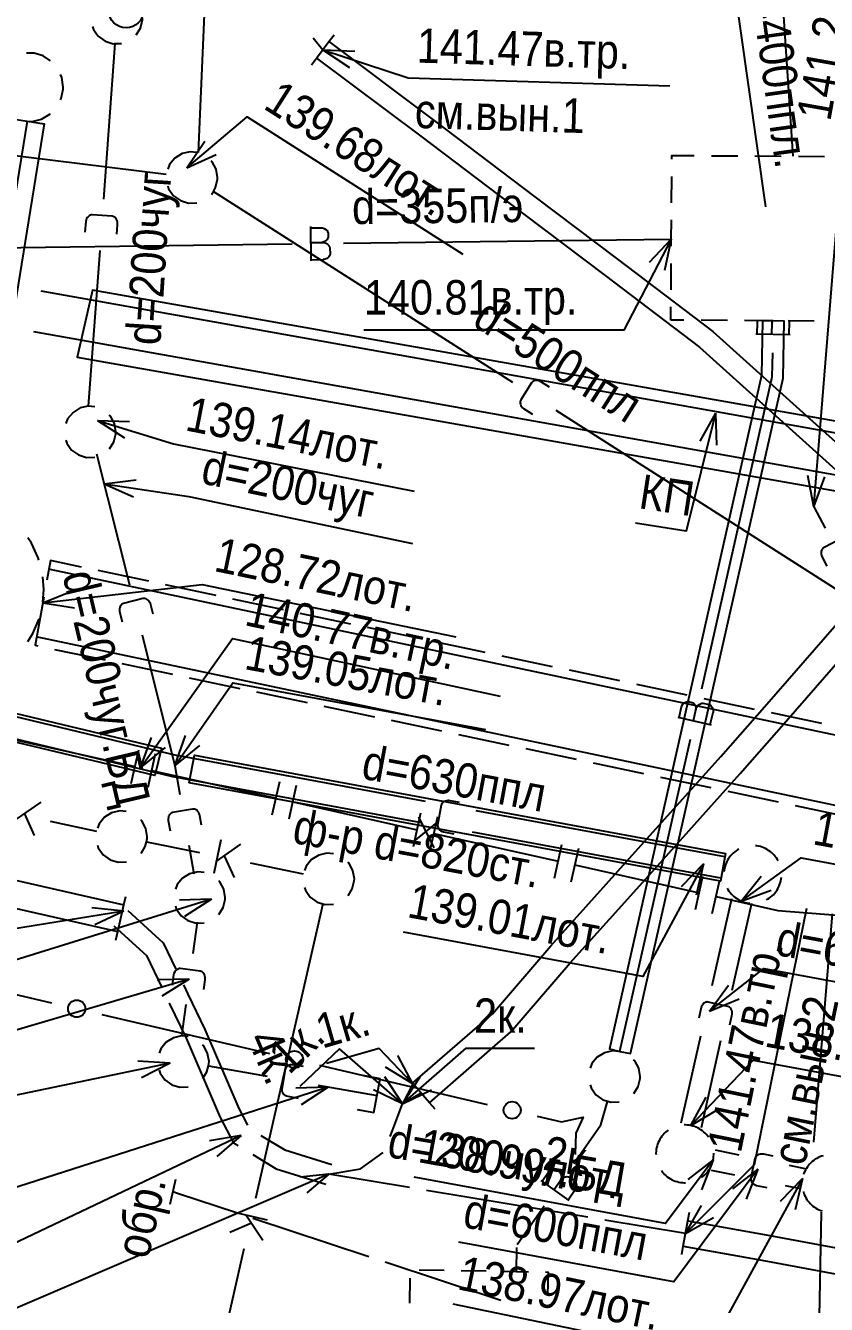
# Model space of a CAD drawing. Header units: metres. Extents: x -3947 to -3704, y 4976 to 6609.
# Drawn here: x -3836.15 to -3812.87, y 5298.26 to 5335.42 of the extents above; entities that cross this region are included whole.
import ezdxf
from ezdxf.enums import TextEntityAlignment as Align

# ---------------------------------------------------------------- set-up
doc = ezdxf.new("R2010")
doc.units = ezdxf.units.M
doc.header["$MEASUREMENT"] = 0
for name, color, linetype, lineweight in [('Водопровод', 7, 'Continuous', 25), ('Водосток', 7, 'Continuous', 25), ('Газопровод', 7, 'Continuous', 25), ('Кабели', 7, 'Continuous', 25), ('Кабель электрический', 7, 'Continuous', 25), ('Канализация самотёчная', 7, 'Continuous', 25), ('Промводопровод', 7, 'Continuous', 25)]:
    doc.layers.add(name, color=color, linetype=linetype, lineweight=lineweight)
doc.styles.add('Style-RUSSIAN_1251', font='RUSSIAN_1251.shx')
doc.styles.add('Style-RUSSIAN_1251 I 0.00000', font='RUSSIAN_1251.shx')

msp = doc.modelspace()

# ---------------------------------------------------------------- linework, layer by layer
at = {"layer": 'Водопровод', "linetype": 'Continuous'}
for p, q in [((-3816.29, 5367.553), (-3813.839, 5331.62)), ((-3816.206, 5331.633), (-3815.443, 5331.629)), ((-3814.943, 5331.626), (-3814.18, 5331.622)), ((-3813.68, 5331.619), (-3812.917, 5331.615)), ((-3817.369, 5330.268), (-3817.364, 5331.031)), ((-3827.867, 5329.575), (-3827.855, 5328.577)), ((-3837.93, 5328.95), (-3828.403, 5329.071)), ((-3827.861, 5329.111), (-3827.54, 5329.115)), ((-3826.903, 5329.09), (-3817.375, 5329.21)), ((-3817.375, 5329.21), (-3818.015, 5328.529)), ((-3817.375, 5329.21), (-3817.572, 5328.297)), ((-3827.855, 5328.61), (-3827.493, 5328.614)), ((-3817.384, 5327.742), (-3817.38, 5328.505)), ((-3817.39, 5326.86), (-3817.388, 5327.242)), ((-3817.008, 5326.857), (-3817.39, 5326.86)), ((-3815.745, 5326.848), (-3816.508, 5326.853)), ((-3814.482, 5326.838), (-3815.245, 5326.844)), ((-3813.219, 5326.829), (-3813.982, 5326.834)), ((-3813.944, 5326.826), (-3813.943, 5326.805)), ((-3814.915, 5326.461), (-3813.917, 5326.442)), ((-3814.45, 5326.452), (-3814.445, 5326.773)), ((-3813.95, 5326.443), (-3813.943, 5326.805)), ((-3814.44, 5325.21), (-3814.427, 5325.91)), ((-3816.488, 5316.144), (-3814.44, 5325.21)), ((-3816.088, 5324.156), (-3816.548, 5323.343)), ((-3816.088, 5324.156), (-3816.062, 5323.222)), ((-3817.185, 5315.319), (-3816.212, 5315.099)), ((-3816.732, 5315.216), (-3816.661, 5315.53)), ((-3816.243, 5315.106), (-3816.163, 5315.459)), ((-3818.867, 5305.614), (-3816.819, 5314.681)), ((-3819.42, 5303.48), (-3819.228, 5304.153)), ((-3820.209, 5302.354), (-3819.42, 5303.48)), ((-3821.167, 5301.855), (-3820.35, 5301.282)), ((-3820.787, 5301.589), (-3820.602, 5301.852)), ((-3820.377, 5301.301), (-3820.169, 5301.598)), ((-3821.86, 5300), (-3821.071, 5301.126)), ((-3821.88, 5299.216), (-3821.862, 5299.916)), ((-3824.978, 5298.293), (-3824.965, 5299.02)), ((-3824.71, 5299.266), (-3823.983, 5299.253)), ((-3823.483, 5299.244), (-3822.757, 5299.231))]:
    msp.add_line(p, q, dxfattribs=at)
at = {"layer": 'Водопровод', "linetype": 'Continuous', "flags": 128}
for points in [[(-3817.361, 5331.531), (-3817.36, 5331.64), (-3816.706, 5331.636)], [(-3827.867, 5329.538), (-3827.548, 5329.542), (-3827.518, 5329.537), (-3827.467, 5329.519), (-3827.42, 5329.492), (-3827.401, 5329.477), (-3827.384, 5329.458), (-3827.369, 5329.434), (-3827.356, 5329.405), (-3827.352, 5329.39), (-3827.35, 5329.274), (-3827.356, 5329.251), (-3827.368, 5329.221), (-3827.383, 5329.201), (-3827.4, 5329.18), (-3827.427, 5329.159), (-3827.462, 5329.14), (-3827.494, 5329.126), (-3827.54, 5329.115), (-3827.501, 5329.111), (-3827.468, 5329.108), (-3827.419, 5329.094), (-3827.389, 5329.077), (-3827.361, 5329.059), (-3827.33, 5329.028), (-3827.309, 5328.992), (-3827.3, 5328.961), (-3827.297, 5328.77), (-3827.301, 5328.752), (-3827.312, 5328.725), (-3827.332, 5328.695), (-3827.363, 5328.667), (-3827.391, 5328.648), (-3827.437, 5328.627), (-3827.465, 5328.617), (-3827.493, 5328.614)], [(-3817.377, 5329.005), (-3817.375, 5329.21), (-3817.372, 5329.768)], [(-3817.375, 5329.21), (-3818.76, 5326.57), (-3826.313, 5326.57)], [(-3814.754, 5325.248), (-3819.174, 5305.684), (-3818.867, 5305.61), (-3818.56, 5305.545), (-3814.126, 5325.172), (-3814.095, 5326.829), (-3814.41, 5326.838), (-3814.725, 5326.841), (-3814.754, 5325.248)], [(-3814.878, 5326.46), (-3814.872, 5326.779), (-3814.866, 5326.809), (-3814.852, 5326.843)], [(-3814.461, 5326.836), (-3814.455, 5326.82), (-3814.445, 5326.773), (-3814.44, 5326.812), (-3814.437, 5326.835)], [(-3816.088, 5324.156), (-3816.94, 5320.725), (-3818.419, 5320.953)], [(-3817.149, 5315.311), (-3817.079, 5315.622), (-3817.067, 5315.65), (-3817.037, 5315.695), (-3817, 5315.734), (-3816.981, 5315.749), (-3816.959, 5315.761), (-3816.932, 5315.77), (-3816.9, 5315.776), (-3816.885, 5315.777), (-3816.772, 5315.751), (-3816.751, 5315.741), (-3816.725, 5315.722), (-3816.708, 5315.703), (-3816.692, 5315.682), (-3816.678, 5315.65), (-3816.667, 5315.611), (-3816.662, 5315.577), (-3816.661, 5315.53), (-3816.649, 5315.567), (-3816.638, 5315.599), (-3816.612, 5315.643), (-3816.59, 5315.668), (-3816.565, 5315.691), (-3816.528, 5315.713), (-3816.488, 5315.726), (-3816.455, 5315.728), (-3816.27, 5315.686), (-3816.252, 5315.678), (-3816.229, 5315.661), (-3816.205, 5315.635), (-3816.184, 5315.598), (-3816.172, 5315.566), (-3816.163, 5315.516), (-3816.16, 5315.487), (-3816.163, 5315.459)], [(-3818.893, 5305.608), (-3819.081, 5305.627), (-3819.319, 5305.572), (-3819.527, 5305.443), (-3819.682, 5305.255), (-3819.732, 5305.121)], [(-3818.283, 5304.878), (-3818.323, 5305.119), (-3818.438, 5305.334), (-3818.47, 5305.364)], [(-3819.733, 5304.634), (-3819.707, 5304.549), (-3819.565, 5304.35), (-3819.367, 5304.207), (-3819.225, 5304.163), (-3819.134, 5304.135), (-3818.892, 5304.142)], [(-3818.467, 5304.389), (-3818.342, 5304.588), (-3818.285, 5304.825), (-3818.283, 5304.878)], [(-3821.137, 5301.834), (-3820.954, 5302.095), (-3820.932, 5302.116), (-3820.888, 5302.147), (-3820.838, 5302.169), (-3820.815, 5302.176), (-3820.79, 5302.179), (-3820.762, 5302.177), (-3820.73, 5302.171), (-3820.715, 5302.165), (-3820.621, 5302.099), (-3820.606, 5302.081), (-3820.589, 5302.053), (-3820.58, 5302.029), (-3820.573, 5302.004), (-3820.572, 5301.969), (-3820.577, 5301.929), (-3820.585, 5301.896), (-3820.602, 5301.852), (-3820.577, 5301.881), (-3820.555, 5301.907), (-3820.515, 5301.938), (-3820.484, 5301.952), (-3820.452, 5301.965), (-3820.409, 5301.971), (-3820.368, 5301.967), (-3820.337, 5301.957), (-3820.181, 5301.847), (-3820.168, 5301.834), (-3820.153, 5301.809), (-3820.14, 5301.776), (-3820.136, 5301.733), (-3820.136, 5301.7), (-3820.146, 5301.65), (-3820.155, 5301.622), (-3820.169, 5301.598)], [(-3822.257, 5299.223), (-3821.88, 5299.216), (-3821.53, 5299.21)], [(-3821.03, 5299.201), (-3820.96, 5299.2), (-3820.971, 5298.543)]]:
    msp.add_lwpolyline(points, dxfattribs=at)
at = {"layer": 'Водосток', "linetype": 'Continuous'}
for p, q in [((-3833.55, 5334.89), (-3833.882, 5330.373)), ((-3831.46, 5331.283), (-3830.933, 5332.055)), ((-3837.766, 5331.805), (-3832.059, 5331.094)), ((-3831.46, 5331.283), (-3830.611, 5331.672)), ((-3830.682, 5330.598), (-3821.997, 5325.052)), ((-3833.992, 5328.877), (-3834.325, 5324.359)), ((-3820.732, 5324.244), (-3812.047, 5318.697)), ((-3834.057, 5323.938), (-3833.27, 5323.435)), ((-3834.057, 5323.938), (-3833.123, 5323.914)), ((-3834.088, 5322.97), (-3833.13, 5319.165)), ((-3833.865, 5322.103), (-3832.938, 5322.216)), ((-3833.865, 5322.103), (-3833.012, 5321.721)), ((-3813.231, 5321.428), (-3813.408, 5322.345)), ((-3813.231, 5321.428), (-3812.909, 5322.305)), ((-3813.231, 5321.428), (-3812.905, 5320.809)), ((-3832.764, 5317.71), (-3831.807, 5313.906)), ((-3838.712, 5315.879), (-3831.734, 5314.212)), ((-3838.858, 5315.266), (-3831.88, 5313.6)), ((-3831.807, 5313.906), (-3831.497, 5314.787)), ((-3831.807, 5313.906), (-3831.087, 5314.501)), ((-3831.75, 5314.216), (-3824.529, 5312.879)), ((-3831.807, 5313.906), (-3831.661, 5313.076)), ((-3831.864, 5313.596), (-3824.644, 5312.26)), ((-3823.054, 5312.606), (-3815.833, 5311.27)), ((-3823.169, 5311.987), (-3815.948, 5310.65)), ((-3831.401, 5311.598), (-3831.255, 5310.768)), ((-3816.442, 5311.062), (-3817.088, 5310.387)), ((-3816.442, 5311.062), (-3816.648, 5310.151)), ((-3815.346, 5309.974), (-3814.762, 5310.703)), ((-3815.346, 5309.974), (-3814.469, 5310.298)), ((-3830.74, 5310.035), (-3831.674, 5310.007)), ((-3830.74, 5310.035), (-3831.525, 5309.529)), ((-3815.627, 5310.041), (-3816.197, 5307.513)), ((-3815.042, 5309.91), (-3815.612, 5307.381)), ((-3831.164, 5309.361), (-3831.288, 5308.454)), ((-3812.698, 5309.603), (-3813.245, 5302.977)), ((-3831.39, 5307.705), (-3832.324, 5307.691)), ((-3831.39, 5307.705), (-3832.183, 5307.211)), ((-3816.268, 5306.782), (-3815.714, 5307.534)), ((-3816.268, 5306.782), (-3815.406, 5307.14)), ((-3831.49, 5306.968), (-3831.614, 5306.06)), ((-3816.527, 5306.05), (-3817.097, 5303.521)), ((-3815.941, 5305.918), (-3816.511, 5303.389)), ((-3831.95, 5305.266), (-3832.882, 5305.328)), ((-3831.95, 5305.266), (-3832.78, 5304.838)), ((-3830.835, 5305.187), (-3829.122, 5304.886)), ((-3827.356, 5304.575), (-3828.289, 5304.538)), ((-3827.356, 5304.575), (-3828.136, 5304.062)), ((-3827.644, 5304.626), (-3825.931, 5304.325)), ((-3816.804, 5303.455), (-3816.366, 5304.28)), ((-3816.804, 5303.455), (-3816.003, 5303.936)), ((-3816.099, 5302.751), (-3815.413, 5302.608)), ((-3816.16, 5302.457), (-3816.899, 5301.886)), ((-3816.16, 5302.457), (-3816.499, 5301.587)), ((-3813.945, 5302.303), (-3813.498, 5302.211)), ((-3816.221, 5302.163), (-3815.535, 5302.021)), ((-3814.86, 5302.187), (-3815.598, 5301.615)), ((-3814.86, 5302.187), (-3815.198, 5301.316)), ((-3813.559, 5301.917), (-3814.211, 5301.248)), ((-3814.067, 5301.716), (-3813.62, 5301.623)), ((-3813.559, 5301.917), (-3813.773, 5301.008)), ((-3813.019, 5300.938), (-3813.404, 5280.284))]:
    msp.add_line(p, q, dxfattribs=at)
at = {"layer": 'Водосток', "linetype": 'Continuous', "flags": 128}
for points in [[(-3831.12, 5331.725), (-3830.124, 5354.678)], [(-3816.123, 5343.256), (-3815.613, 5337.048), (-3814.639, 5330.145)], [(-3813.231, 5321.428), (-3812.35, 5332.313), (-3811.163, 5338.99)], [(-3834.201, 5335.388), (-3834.176, 5335.302), (-3834.034, 5335.103), (-3833.836, 5334.961), (-3833.603, 5334.889), (-3833.55, 5334.89), (-3833.361, 5334.896)], [(-3832.935, 5335.143), (-3832.811, 5335.341), (-3832.754, 5335.579), (-3832.752, 5335.632)], [(-3831.46, 5331.283), (-3829.703, 5332.766), (-3823.432, 5328.774)], [(-3831.175, 5331.731), (-3831.363, 5331.749), (-3831.601, 5331.694), (-3831.808, 5331.566), (-3831.964, 5331.377), (-3832.015, 5331.243)], [(-3830.565, 5331.001), (-3830.605, 5331.242), (-3830.72, 5331.457), (-3830.752, 5331.487)], [(-3830.747, 5330.512), (-3830.682, 5330.598), (-3830.624, 5330.71), (-3830.567, 5330.948), (-3830.565, 5331.001)], [(-3832.014, 5330.757), (-3831.989, 5330.671), (-3831.847, 5330.472), (-3831.649, 5330.33), (-3831.416, 5330.258), (-3831.174, 5330.265)], [(-3833.495, 5329.352), (-3833.475, 5329.629), (-3833.474, 5329.668), (-3833.479, 5329.698), (-3833.487, 5329.741), (-3833.503, 5329.778), (-3833.521, 5329.807), (-3833.549, 5329.835), (-3833.58, 5329.858), (-3833.607, 5329.867), (-3833.634, 5329.873), (-3834.217, 5329.916), (-3834.243, 5329.913), (-3834.264, 5329.908), (-3834.29, 5329.896), (-3834.309, 5329.882), (-3834.334, 5329.86), (-3834.356, 5329.837), (-3834.373, 5329.806), (-3834.392, 5329.761), (-3834.399, 5329.725), (-3834.422, 5329.416)], [(-3820.915, 5324.908), (-3821.148, 5325.057), (-3821.183, 5325.076), (-3821.211, 5325.086), (-3821.252, 5325.099), (-3821.293, 5325.103), (-3821.328, 5325.101), (-3821.365, 5325.089), (-3821.4, 5325.073), (-3821.42, 5325.054), (-3821.439, 5325.033), (-3821.754, 5324.54), (-3821.763, 5324.516), (-3821.769, 5324.495), (-3821.771, 5324.466), (-3821.767, 5324.442), (-3821.76, 5324.411), (-3821.75, 5324.38), (-3821.73, 5324.351), (-3821.7, 5324.313), (-3821.672, 5324.289), (-3821.411, 5324.122)], [(-3834.137, 5324.341), (-3834.325, 5324.359), (-3834.563, 5324.304), (-3834.77, 5324.176), (-3834.926, 5323.987), (-3834.976, 5323.854)], [(-3834.057, 5323.938), (-3831.845, 5323.261), (-3824.849, 5321.886)], [(-3833.527, 5323.611), (-3833.567, 5323.852), (-3833.682, 5324.067), (-3833.714, 5324.097)], [(-3833.71, 5323.122), (-3833.586, 5323.32), (-3833.529, 5323.558), (-3833.527, 5323.611)], [(-3834.976, 5323.367), (-3834.951, 5323.281), (-3834.809, 5323.082), (-3834.611, 5322.94), (-3834.378, 5322.868), (-3834.136, 5322.875)], [(-3833.865, 5322.103), (-3831.399, 5321.731), (-3824.897, 5320.37)], [(-3812.035, 5320.148), (-3812.165, 5320.394), (-3812.185, 5320.427), (-3812.205, 5320.451), (-3812.234, 5320.482), (-3812.268, 5320.506), (-3812.299, 5320.52), (-3812.337, 5320.529), (-3812.375, 5320.532), (-3812.403, 5320.525), (-3812.429, 5320.517), (-3812.947, 5320.244), (-3812.967, 5320.228), (-3812.982, 5320.212), (-3812.998, 5320.188), (-3813.007, 5320.166), (-3813.016, 5320.135), (-3813.023, 5320.103), (-3813.02, 5320.068), (-3813.013, 5320.02), (-3813, 5319.985), (-3812.855, 5319.711)], [(-3832.442, 5318.318), (-3832.509, 5318.587), (-3832.521, 5318.625), (-3832.535, 5318.652), (-3832.556, 5318.689), (-3832.583, 5318.72), (-3832.61, 5318.742), (-3832.645, 5318.759), (-3832.681, 5318.771), (-3832.709, 5318.771), (-3832.737, 5318.769), (-3833.305, 5318.626), (-3833.328, 5318.616), (-3833.346, 5318.604), (-3833.367, 5318.584), (-3833.381, 5318.564), (-3833.398, 5318.537), (-3833.412, 5318.507), (-3833.417, 5318.473), (-3833.422, 5318.424), (-3833.417, 5318.387), (-3833.341, 5318.087)], [(-3846.831, 5317.072), (-3846.64, 5317.87), (-3832.198, 5314.421), (-3832.389, 5313.623), (-3846.831, 5317.072)], [(-3831.807, 5313.906), (-3830.122, 5316.322), (-3822.778, 5314.962)], [(-3831.39, 5313.412), (-3831.241, 5314.218), (-3815.795, 5311.359), (-3815.944, 5310.553), (-3831.39, 5313.412)], [(-3823.529, 5312.843), (-3823.802, 5312.893), (-3823.841, 5312.898), (-3823.872, 5312.897), (-3823.914, 5312.893), (-3823.954, 5312.882), (-3823.985, 5312.866), (-3824.015, 5312.842), (-3824.041, 5312.814), (-3824.053, 5312.788), (-3824.062, 5312.762), (-3824.169, 5312.187), (-3824.169, 5312.161), (-3824.166, 5312.139), (-3824.157, 5312.112), (-3824.145, 5312.091), (-3824.126, 5312.064), (-3824.105, 5312.04), (-3824.076, 5312.02), (-3824.034, 5311.996), (-3823.999, 5311.985), (-3823.694, 5311.928)], [(-3831.035, 5312.181), (-3831.083, 5312.455), (-3831.092, 5312.493), (-3831.104, 5312.521), (-3831.123, 5312.559), (-3831.147, 5312.592), (-3831.172, 5312.616), (-3831.206, 5312.636), (-3831.241, 5312.65), (-3831.27, 5312.652), (-3831.297, 5312.652), (-3831.874, 5312.551), (-3831.898, 5312.542), (-3831.917, 5312.531), (-3831.939, 5312.514), (-3831.955, 5312.495), (-3831.973, 5312.468), (-3831.989, 5312.44), (-3831.997, 5312.406), (-3832.005, 5312.358), (-3832.003, 5312.321), (-3831.949, 5312.016)], [(-3814.272, 5311.151), (-3814.292, 5311.186), (-3814.32, 5311.23), (-3814.352, 5311.273), (-3814.386, 5311.313), (-3814.423, 5311.351), (-3814.461, 5311.387), (-3814.503, 5311.42), (-3814.546, 5311.45), (-3814.59, 5311.478), (-3814.637, 5311.503), (-3814.685, 5311.525), (-3814.734, 5311.544), (-3814.785, 5311.559), (-3814.836, 5311.572), (-3814.888, 5311.581), (-3814.928, 5311.586)], [(-3815.411, 5311.488), (-3815.446, 5311.468), (-3815.49, 5311.44), (-3815.532, 5311.408), (-3815.572, 5311.374), (-3815.61, 5311.337), (-3815.646, 5311.299), (-3815.679, 5311.257), (-3815.71, 5311.214), (-3815.738, 5311.17), (-3815.763, 5311.123), (-3815.784, 5311.075), (-3815.803, 5311.026), (-3815.819, 5310.975), (-3815.832, 5310.924), (-3815.841, 5310.872), (-3815.845, 5310.832)], [(-3815.346, 5309.974), (-3813.6, 5311.232), (-3806.638, 5309.944)], [(-3816.442, 5311.062), (-3818.204, 5307.784), (-3825.165, 5309.073)], [(-3830.953, 5310.811), (-3831.141, 5310.829), (-3831.379, 5310.774), (-3831.586, 5310.646), (-3831.742, 5310.457), (-3831.792, 5310.324)], [(-3830.343, 5310.081), (-3830.383, 5310.322), (-3830.498, 5310.537), (-3830.53, 5310.567)], [(-3814.31, 5310.286), (-3814.282, 5310.331), (-3814.257, 5310.377), (-3814.235, 5310.425), (-3814.216, 5310.475), (-3814.201, 5310.525), (-3814.188, 5310.576), (-3814.179, 5310.628), (-3814.174, 5310.668)], [(-3815.748, 5310.349), (-3815.728, 5310.314), (-3815.699, 5310.27), (-3815.668, 5310.228), (-3815.634, 5310.188), (-3815.597, 5310.15), (-3815.558, 5310.114), (-3815.517, 5310.081), (-3815.474, 5310.05), (-3815.429, 5310.022), (-3815.383, 5309.997), (-3815.335, 5309.976), (-3815.285, 5309.957), (-3815.235, 5309.941), (-3815.184, 5309.928), (-3815.132, 5309.919), (-3815.092, 5309.915)], [(-3814.609, 5310.012), (-3814.574, 5310.032), (-3814.53, 5310.061), (-3814.487, 5310.092), (-3814.447, 5310.126), (-3814.409, 5310.163), (-3814.373, 5310.202), (-3814.34, 5310.243), (-3814.31, 5310.286)], [(-3830.74, 5310.035), (-3842.605, 5306.348), (-3849.934, 5307.997)], [(-3831.792, 5309.837), (-3831.767, 5309.751), (-3831.625, 5309.552), (-3831.427, 5309.41), (-3831.194, 5309.338), (-3831.167, 5309.339), (-3830.952, 5309.345)], [(-3830.526, 5309.592), (-3830.402, 5309.79), (-3830.345, 5310.028), (-3830.343, 5310.081)], [(-3830.965, 5307.411), (-3830.927, 5307.686), (-3830.924, 5307.725), (-3830.927, 5307.756), (-3830.933, 5307.798), (-3830.946, 5307.837), (-3830.963, 5307.867), (-3830.989, 5307.896), (-3831.018, 5307.921), (-3831.044, 5307.932), (-3831.071, 5307.94), (-3831.65, 5308.019), (-3831.676, 5308.018), (-3831.697, 5308.014), (-3831.724, 5308.003), (-3831.745, 5307.99), (-3831.77, 5307.97), (-3831.794, 5307.948), (-3831.812, 5307.918), (-3831.834, 5307.875), (-3831.844, 5307.839), (-3831.886, 5307.532)], [(-3816.268, 5306.782), (-3814.686, 5308.021), (-3808.438, 5306.864)], [(-3831.39, 5307.705), (-3841.794, 5304.651), (-3848.271, 5306.125)], [(-3815.672, 5306.38), (-3815.611, 5306.651), (-3815.605, 5306.69), (-3815.605, 5306.72), (-3815.607, 5306.763), (-3815.617, 5306.803), (-3815.631, 5306.834), (-3815.654, 5306.866), (-3815.681, 5306.893), (-3815.707, 5306.906), (-3815.732, 5306.916), (-3816.303, 5307.045), (-3816.329, 5307.046), (-3816.35, 5307.044), (-3816.378, 5307.036), (-3816.399, 5307.024), (-3816.427, 5307.007), (-3816.452, 5306.987), (-3816.473, 5306.958), (-3816.499, 5306.917), (-3816.511, 5306.882), (-3816.579, 5306.58)], [(-3831.426, 5306.042), (-3831.614, 5306.06), (-3831.852, 5306.005), (-3832.059, 5305.877), (-3832.215, 5305.688), (-3832.265, 5305.555)], [(-3830.816, 5305.312), (-3830.856, 5305.553), (-3830.971, 5305.768), (-3831.003, 5305.798)], [(-3830.999, 5304.823), (-3830.875, 5305.021), (-3830.835, 5305.186), (-3830.818, 5305.259), (-3830.816, 5305.312)], [(-3816.804, 5303.455), (-3814.997, 5305.359), (-3807.687, 5304.006)], [(-3831.95, 5305.266), (-3841.877, 5303.203), (-3849.13, 5304.832)], [(-3832.265, 5305.068), (-3832.24, 5304.982), (-3832.098, 5304.783), (-3831.9, 5304.641), (-3831.667, 5304.569), (-3831.425, 5304.576)], [(-3828.068, 5305.169), (-3828.341, 5305.217), (-3828.38, 5305.221), (-3828.41, 5305.22), (-3828.453, 5305.215), (-3828.492, 5305.204), (-3828.523, 5305.188), (-3828.553, 5305.163), (-3828.579, 5305.135), (-3828.59, 5305.109), (-3828.6, 5305.083), (-3828.701, 5304.507), (-3828.701, 5304.481), (-3828.698, 5304.459), (-3828.688, 5304.432), (-3828.676, 5304.411), (-3828.657, 5304.385), (-3828.636, 5304.36), (-3828.607, 5304.341), (-3828.564, 5304.317), (-3828.529, 5304.306), (-3828.224, 5304.253)], [(-3826.512, 5303.922), (-3826.02, 5303.833), (-3825.842, 5304.817), (-3826.334, 5304.906)], [(-3827.356, 5304.575), (-3841.397, 5300.068), (-3850.832, 5302.203)], [(-3816.297, 5303.121), (-3816.321, 5303.154), (-3816.355, 5303.194), (-3816.392, 5303.232), (-3816.43, 5303.268), (-3816.471, 5303.302), (-3816.514, 5303.332), (-3816.559, 5303.36), (-3816.605, 5303.385), (-3816.653, 5303.407), (-3816.702, 5303.426), (-3816.753, 5303.442), (-3816.804, 5303.455), (-3816.856, 5303.465), (-3816.908, 5303.471), (-3816.961, 5303.474), (-3817.001, 5303.473)], [(-3817.468, 5303.318), (-3817.501, 5303.294), (-3817.541, 5303.26), (-3817.579, 5303.223), (-3817.615, 5303.185), (-3817.649, 5303.144), (-3817.679, 5303.101), (-3817.707, 5303.056), (-3817.732, 5303.01), (-3817.754, 5302.962), (-3817.773, 5302.913), (-3817.789, 5302.862), (-3817.802, 5302.811), (-3817.812, 5302.759), (-3817.818, 5302.707), (-3817.821, 5302.654), (-3817.82, 5302.614)], [(-3816.16, 5302.457), (-3817.546, 5300.605), (-3824.856, 5301.958)], [(-3816.23, 5302.258), (-3816.208, 5302.306), (-3816.189, 5302.355), (-3816.173, 5302.406), (-3816.16, 5302.457), (-3816.15, 5302.509), (-3816.144, 5302.561), (-3816.141, 5302.614), (-3816.142, 5302.654)], [(-3814.412, 5302.565), (-3814.684, 5302.621), (-3814.722, 5302.627), (-3814.753, 5302.626), (-3814.796, 5302.624), (-3814.836, 5302.613), (-3814.867, 5302.599), (-3814.897, 5302.574), (-3814.924, 5302.547), (-3814.937, 5302.522), (-3814.947, 5302.496), (-3815.066, 5301.923), (-3815.066, 5301.897), (-3815.064, 5301.876), (-3815.055, 5301.848), (-3815.043, 5301.827), (-3815.026, 5301.8), (-3815.005, 5301.774), (-3814.976, 5301.754), (-3814.935, 5301.729), (-3814.9, 5301.717), (-3814.596, 5301.654)], [(-3812.965, 5302.579), (-3813.004, 5302.567), (-3813.053, 5302.548), (-3813.101, 5302.527), (-3813.148, 5302.502), (-3813.193, 5302.474), (-3813.236, 5302.444), (-3813.277, 5302.411), (-3813.316, 5302.376), (-3813.353, 5302.338), (-3813.387, 5302.298), (-3813.419, 5302.255), (-3813.448, 5302.211), (-3813.474, 5302.166), (-3813.497, 5302.118), (-3813.518, 5302.069), (-3813.531, 5302.031)], [(-3814.86, 5302.187), (-3817.304, 5298.911), (-3823.552, 5300.068)], [(-3817.665, 5302.147), (-3817.641, 5302.114), (-3817.607, 5302.074), (-3817.57, 5302.036), (-3817.532, 5302), (-3817.491, 5301.966), (-3817.448, 5301.936), (-3817.403, 5301.908), (-3817.357, 5301.883), (-3817.309, 5301.861), (-3817.26, 5301.842), (-3817.209, 5301.826), (-3817.158, 5301.813), (-3817.106, 5301.803), (-3817.054, 5301.797), (-3817.001, 5301.794), (-3816.961, 5301.795)], [(-3816.494, 5301.95), (-3816.461, 5301.974), (-3816.421, 5302.008), (-3816.383, 5302.045), (-3816.347, 5302.083), (-3816.313, 5302.124), (-3816.283, 5302.167), (-3816.255, 5302.212), (-3816.23, 5302.258)], [(-3813.559, 5301.917), (-3816.394, 5296.743), (-3823.721, 5298.265)], [(-3813.539, 5301.539), (-3813.527, 5301.5), (-3813.508, 5301.451), (-3813.487, 5301.403), (-3813.462, 5301.356), (-3813.434, 5301.311), (-3813.404, 5301.268), (-3813.371, 5301.227), (-3813.336, 5301.188), (-3813.298, 5301.151), (-3813.258, 5301.117), (-3813.215, 5301.085), (-3813.171, 5301.056), (-3813.126, 5301.03), (-3813.078, 5301.007), (-3813.029, 5300.986), (-3812.991, 5300.973)]]:
    msp.add_lwpolyline(points, dxfattribs=at)
at = {"layer": 'Водосток', "linetype": 'Continuous'}
msp.add_arc((-3833.226, 5335.847), 0.5, 0, 360, dxfattribs=at)
at = {"layer": 'Газопровод', "linetype": 'Continuous'}
for p, q in [((-3836.58, 5314.692), (-3832.967, 5313.885)), ((-3832.805, 5313.849), (-3832.487, 5314.727)), ((-3833.076, 5313.397), (-3832.858, 5314.373)), ((-3832.805, 5313.849), (-3832.08, 5314.437)), ((-3832.588, 5313.288), (-3832.37, 5314.264)), ((-3832.479, 5313.776), (-3828.866, 5312.968)), ((-3828.975, 5312.48), (-3828.757, 5313.456)), ((-3828.487, 5312.371), (-3828.269, 5313.347)), ((-3828.378, 5312.859), (-3824.765, 5312.052)), ((-3824.874, 5311.564), (-3824.656, 5312.54)), ((-3824.726, 5312.426), (-3824.284, 5311.529)), ((-3824.386, 5311.455), (-3824.168, 5312.431)), ((-3824.14, 5312.297), (-3824.918, 5311.669)), ((-3824.277, 5311.943), (-3820.664, 5311.135)), ((-3820.773, 5310.647), (-3820.555, 5311.623)), ((-3820.285, 5310.538), (-3820.067, 5311.514)), ((-3820.176, 5311.026), (-3816.563, 5310.218)), ((-3816.672, 5309.73), (-3816.454, 5310.706)), ((-3816.184, 5309.621), (-3815.966, 5310.597))]:
    msp.add_line(p, q, dxfattribs=at)
at = {"layer": 'Газопровод', "linetype": 'Continuous', "flags": 128}
for points in [[(-3832.805, 5313.849), (-3830.129, 5317.608), (-3822.351, 5315.929)], [(-3816.075, 5310.109), (-3814.276, 5309.707), (-3812.423, 5309.557)]]:
    msp.add_lwpolyline(points, dxfattribs=at)
at = {"layer": 'Кабели', "linetype": 'Continuous'}
for p, q in [((-3837.827, 5307.588), (-3835.392, 5307.021)), ((-3833.932, 5306.681), (-3829.062, 5305.546)), ((-3827.601, 5305.206), (-3822.732, 5304.072))]:
    msp.add_line(p, q, dxfattribs=at)
at = {"layer": 'Кабели', "linetype": 'Continuous', "flags": 128}
msp.add_lwpolyline([(-3821.271, 5303.731), (-3820.569, 5303.568), (-3819.939, 5303.703), (-3820.148, 5303.231), (-3820.167, 5302.612)], dxfattribs=at)
at = {"layer": 'Кабели', "linetype": 'Continuous'}
for centre in [(-3834.662, 5306.851), (-3828.332, 5305.376), (-3822.001, 5303.902)]:
    msp.add_circle(centre, 0.25, dxfattribs=at)
at = {"layer": 'Кабель электрический', "linetype": 'Continuous'}
for p, q in [((-3827.79, 5335.055), (-3827.51, 5334.71)), ((-3827.33, 5334.95), (-3827.18, 5335.15)), ((-3827.69, 5334.47), (-3827.33, 5334.95)), ((-3827.51, 5334.71), (-3826.732, 5334.193)), ((-3827.51, 5334.71), (-3826.577, 5334.668)), ((-3827.84, 5334.27), (-3827.69, 5334.47)), ((-3833.292, 5309.87), (-3833.236, 5310.114)), ((-3833.291, 5309.681), (-3834.219, 5309.784)), ((-3833.469, 5309.09), (-3833.291, 5309.87)), ((-3833.291, 5309.681), (-3834.14, 5309.291)), ((-3833.524, 5308.846), (-3833.469, 5309.09)), ((-3824.886, 5304.671), (-3825.327, 5305.494)), ((-3824.886, 5304.671), (-3825.689, 5305.148)), ((-3825.19, 5304.09), (-3825.704, 5304.87)), ((-3825.19, 5304.09), (-3824.674, 5304.869)), ((-3824.886, 5304.671), (-3825.19, 5304.09)), ((-3824.897, 5304.683), (-3825.061, 5304.871)), ((-3824.404, 5304.117), (-3824.896, 5304.683)), ((-3825.19, 5304.09), (-3826.033, 5304.493)), ((-3825.19, 5304.09), (-3824.346, 5304.491)), ((-3824.65, 5304.4), (-3825.19, 5304.09)), ((-3824.24, 5303.929), (-3824.404, 5304.117)), ((-3829.88, 5303.17), (-3830.8, 5303.009)), ((-3829.88, 5303.17), (-3830.585, 5302.557)), ((-3827.33, 5302.04), (-3828.164, 5301.955)), ((-3827.33, 5302.04), (-3827.967, 5301.496)), ((-3824.984, 5301.651), (-3827.33, 5302.04)), ((-3831.949, 5301.17), (-3831.782, 5301.901)), ((-3819.799, 5300.791), (-3824.491, 5301.569)), ((-3831.868, 5301.536), (-3831.706, 5301.483)), ((-3831.706, 5301.483), (-3830.02, 5300.925)), ((-3816.96, 5300.32), (-3816.5, 5301.133)), ((-3816.894, 5300.689), (-3816.85, 5300.935)), ((-3829.546, 5300.768), (-3826.174, 5299.653)), ((-3816.96, 5300.32), (-3819.306, 5300.709)), ((-3817.026, 5299.951), (-3816.894, 5300.689)), ((-3816.96, 5300.32), (-3816.147, 5300.78)), ((-3817.071, 5299.705), (-3817.027, 5299.951)), ((-3825.699, 5299.496), (-3822.328, 5298.38))]:
    msp.add_line(p, q, dxfattribs=at)
at = {"layer": 'Кабель электрический', "linetype": 'Continuous', "flags": 128}
for points in [[(-3824.896, 5304.683), (-3822.577, 5306.705), (-3820.882, 5308.678), (-3818.589, 5311.221), (-3815.931, 5314.179), (-3814.602, 5315.697), (-3812.633, 5317.956), (-3811.344, 5319.435), (-3808.714, 5322.495), (-3806.149, 5325.475), (-3804.658, 5328.172), (-3803.139, 5330.889), (-3801.451, 5334.067), (-3799.747, 5337.244), (-3797.593, 5340.889), (-3797.106, 5343.091), (-3796.456, 5346.021), (-3795.751, 5349.225), (-3796.102, 5351.79), (-3796.502, 5354.759), (-3796.911, 5357.729)], [(-3824.404, 5304.117), (-3822.043, 5306.175), (-3820.318, 5308.182), (-3818.031, 5310.719), (-3815.369, 5313.681), (-3814.038, 5315.203), (-3812.067, 5317.464), (-3810.776, 5318.945), (-3808.146, 5322.005), (-3805.531, 5325.045), (-3804.002, 5327.808), (-3802.481, 5330.531), (-3800.789, 5333.713), (-3799.093, 5336.876), (-3796.887, 5340.611), (-3796.374, 5342.929), (-3795.724, 5345.859), (-3794.989, 5349.195), (-3795.358, 5351.89), (-3795.758, 5354.861), (-3796.169, 5357.831)], [(-3827.51, 5334.71), (-3825.023, 5333.897), (-3817.417, 5333.667)], [(-3827.33, 5334.95), (-3824.3, 5332.68), (-3821.339, 5330.439), (-3818.939, 5328.629), (-3816.169, 5326.531), (-3813.16, 5323.823), (-3810.929, 5321.823), (-3808.692, 5319.807), (-3806.586, 5317.66), (-3804.486, 5315.52), (-3801.674, 5312.648), (-3799.634, 5310.045), (-3797.616, 5307.471), (-3795.17, 5305.084), (-3792.748, 5302.701), (-3789.702, 5300.971), (-3787.132, 5299.511)], [(-3827.69, 5334.47), (-3824.66, 5332.2), (-3821.701, 5329.961), (-3819.301, 5328.151), (-3816.551, 5326.069), (-3813.56, 5323.377), (-3811.331, 5321.377), (-3809.108, 5319.373), (-3807.014, 5317.24), (-3804.914, 5315.1), (-3802.126, 5312.252), (-3800.106, 5309.675), (-3798.064, 5307.069), (-3795.59, 5304.656), (-3793.112, 5302.219), (-3789.998, 5300.449), (-3787.428, 5298.989)], [(-3853.424, 5314.463), (-3846.241, 5312.81), (-3833.291, 5309.87)], [(-3853.601, 5313.683), (-3846.419, 5312.03), (-3833.469, 5309.09)], [(-3833.291, 5309.681), (-3840.909, 5308.451), (-3848.72, 5310.206)], [(-3816.96, 5300.32), (-3814.96, 5302.32), (-3813.439, 5309.776)], [(-3833.178, 5309.702), (-3832.145, 5308.763), (-3831.778, 5307.997)], [(-3833.582, 5309.258), (-3832.635, 5308.397), (-3832.189, 5307.465)], [(-3831.562, 5307.546), (-3831.43, 5307.27), (-3830.937, 5306.244), (-3829.949, 5303.949), (-3829.696, 5303.465)], [(-3831.973, 5307.015), (-3831.97, 5307.01), (-3831.483, 5305.996), (-3830.491, 5303.691), (-3830.107, 5302.958), (-3829.972, 5302.875)], [(-3825.19, 5304.09), (-3827.021, 5305.687), (-3828.174, 5304.586)], [(-3824.886, 5304.671), (-3825.869, 5305.699), (-3827.4, 5305.255)], [(-3825.19, 5304.09), (-3823.335, 5305.7), (-3821.351, 5305.7)], [(-3825.551, 5303.133), (-3825.48, 5303.31), (-3825.19, 5304.09)], [(-3829.88, 5303.17), (-3840.393, 5298.166), (-3848.301, 5299.914)], [(-3829.305, 5303.169), (-3828.616, 5302.746), (-3827.242, 5302.327)], [(-3827.33, 5302.04), (-3826.41, 5302.2), (-3825.748, 5302.677)], [(-3829.546, 5302.613), (-3828.864, 5302.194), (-3827.418, 5301.753)], [(-3827.33, 5302.04), (-3841.131, 5296.137), (-3848.088, 5297.835)], [(-3816.894, 5300.689), (-3814.613, 5300.279), (-3812.319, 5299.858), (-3808.786, 5299.148), (-3805.262, 5298.429), (-3801.052, 5297.74), (-3798.423, 5297.341), (-3795.78, 5296.929), (-3792.606, 5296.218), (-3789.385, 5295.649)], [(-3817.026, 5299.951), (-3814.747, 5299.541), (-3812.461, 5299.122), (-3808.934, 5298.412), (-3805.398, 5297.691), (-3801.168, 5297), (-3798.537, 5296.599), (-3795.92, 5296.191), (-3792.754, 5295.482), (-3789.515, 5294.911)]]:
    msp.add_lwpolyline(points, dxfattribs=at)
at = {"layer": 'Канализация самотёчная', "linetype": 'Continuous'}
for p, q in [((-3836.103, 5332.638), (-3836.868, 5327.924)), ((-3835.621, 5319.029), (-3835.652, 5319.394)), ((-3832.568, 5319.269), (-3834.035, 5319.579)), ((-3835.647, 5318.663), (-3835.621, 5319.029)), ((-3830.611, 5318.855), (-3832.079, 5319.165)), ((-3835.648, 5318.642), (-3834.783, 5318.994)), ((-3828.654, 5318.442), (-3830.122, 5318.752)), ((-3835.648, 5318.642), (-3834.726, 5318.497)), ((-3826.697, 5318.028), (-3828.165, 5318.338)), ((-3824.741, 5317.615), (-3826.208, 5317.925)), ((-3835.305, 5317.292), (-3833.837, 5316.983)), ((-3822.784, 5317.202), (-3824.251, 5317.512)), ((-3833.348, 5316.88), (-3831.88, 5316.571)), ((-3820.827, 5316.788), (-3822.295, 5317.098)), ((-3831.391, 5316.468), (-3829.923, 5316.158)), ((-3818.87, 5316.375), (-3820.338, 5316.685)), ((-3829.434, 5316.055), (-3827.966, 5315.746)), ((-3816.913, 5315.961), (-3818.381, 5316.271)), ((-3814.957, 5315.548), (-3816.424, 5315.858)), ((-3827.477, 5315.643), (-3826.009, 5315.334)), ((-3813, 5315.135), (-3814.467, 5315.445)), ((-3825.52, 5315.231), (-3824.052, 5314.922)), ((-3823.563, 5314.819), (-3822.095, 5314.509)), ((-3821.606, 5314.406), (-3820.138, 5314.097)), ((-3819.649, 5313.994), (-3818.181, 5313.685)), ((-3817.692, 5313.582), (-3816.224, 5313.273)), ((-3815.735, 5313.169), (-3814.267, 5312.86)), ((-3836.414, 5312.356), (-3835.692, 5312.852)), ((-3813.778, 5312.757), (-3812.31, 5312.448)), ((-3836.185, 5312.513), (-3835.903, 5311.884)), ((-3835.432, 5312.3), (-3834.091, 5312.009)), ((-3832.635, 5311.702), (-3831.09, 5311.385)), ((-3830.475, 5311.754), (-3830.673, 5310.783)), ((-3830.603, 5311.129), (-3829.886, 5311.633)), ((-3830.376, 5311.289), (-3830.086, 5310.663)), ((-3829.62, 5311.085), (-3828.075, 5310.768)), ((-3827.506, 5309.897), (-3829.467, 5301.333)), ((-3829.113, 5300.71), (-3830.079, 5300.931)), ((-3829.735, 5300.852), (-3829.247, 5300.124)), ((-3829.58, 5300.621), (-3830.213, 5300.346)), ((-3829.802, 5299.871), (-3831.763, 5291.307))]:
    msp.add_line(p, q, dxfattribs=at)
at = {"layer": 'Канализация самотёчная', "linetype": 'Continuous', "flags": 128}
for points in [[(-3835.422, 5334.394), (-3835.633, 5334.532), (-3835.902, 5334.615), (-3836.12, 5334.618)], [(-3835.057, 5333.627), (-3835.097, 5333.906), (-3835.136, 5333.992)], [(-3835.132, 5333.261), (-3835.114, 5333.295), (-3835.059, 5333.572), (-3835.057, 5333.627)], [(-3836.12, 5332.639), (-3836.103, 5332.638), (-3835.957, 5332.632), (-3835.683, 5332.699), (-3835.439, 5332.841), (-3835.422, 5332.859)], [(-3837.38, 5321.648), (-3838.367, 5321.809), (-3836.597, 5332.718), (-3835.61, 5332.558), (-3837.38, 5321.648)], [(-3835.762, 5319.88), (-3835.78, 5319.949), (-3835.973, 5320.376), (-3836.082, 5320.535)], [(-3834.525, 5319.682), (-3835.424, 5319.872), (-3835.528, 5319.301)], [(-3835.442, 5319.62), (-3785.615, 5309.115)], [(-3835.648, 5318.642), (-3831.014, 5319.177), (-3823.644, 5317.654)], [(-3835.618, 5318.809), (-3835.873, 5317.412), (-3835.795, 5317.395)], [(-3836.082, 5317.522), (-3835.935, 5317.753), (-3835.757, 5318.176)], [(-3835.855, 5317.663), (-3785.705, 5307.089)], [(-3833.22, 5312.58), (-3833.408, 5312.598), (-3833.646, 5312.543), (-3833.853, 5312.415), (-3834.009, 5312.226), (-3834.059, 5312.093)], [(-3832.61, 5311.85), (-3832.65, 5312.091), (-3832.765, 5312.306), (-3832.797, 5312.336)], [(-3834.059, 5311.606), (-3834.034, 5311.52), (-3833.892, 5311.321), (-3833.694, 5311.179), (-3833.461, 5311.107), (-3833.219, 5311.114)], [(-3832.793, 5311.361), (-3832.669, 5311.559), (-3832.635, 5311.702), (-3832.612, 5311.797), (-3832.61, 5311.85)], [(-3827.2, 5311.35), (-3827.388, 5311.368), (-3827.626, 5311.313), (-3827.833, 5311.185), (-3827.989, 5310.996), (-3828.039, 5310.863)], [(-3826.59, 5310.62), (-3826.63, 5310.861), (-3826.745, 5311.076), (-3826.777, 5311.106)], [(-3826.773, 5310.131), (-3826.649, 5310.329), (-3826.592, 5310.567), (-3826.59, 5310.62)], [(-3828.039, 5310.376), (-3828.014, 5310.29), (-3827.872, 5310.091), (-3827.674, 5309.949), (-3827.506, 5309.897), (-3827.441, 5309.877), (-3827.199, 5309.884)]]:
    msp.add_lwpolyline(points, dxfattribs=at)
at = {"layer": 'Промводопровод', "linetype": 'Continuous'}
for p, q in [((-3835.701, 5327.71), (-3834.292, 5327.454)), ((-3834.292, 5327.454), (-3810.479, 5323.203)), ((-3835.92, 5326.53), (-3834.504, 5326.273)), ((-3834.504, 5326.273), (-3810.612, 5322.008))]:
    msp.add_line(p, q, dxfattribs=at)
at = {"layer": 'Промводопровод', "linetype": 'Continuous', "flags": 128}
msp.add_lwpolyline([(-3785.251, 5317.311), (-3785.172, 5319.088), (-3834.202, 5327.724), (-3834.645, 5325.778), (-3785.291, 5317.084), (-3785.251, 5317.311)], dxfattribs=at)

# ---------------------------------------------------------------- texts
at = {"layer": 'Водопровод', "linetype": 'Continuous', "style": 'Style-RUSSIAN_1251 I 0.00000', "width": 0.9}
msp.add_text('d=355п/э', height=1, rotation=0.725, dxfattribs=at).set_placement((-3826.653, 5329.646))
at = {"layer": 'Водопровод', "linetype": 'Continuous', "style": 'Style-RUSSIAN_1251', "width": 0.9}
msp.add_text('140.81в.тр.', height=1, dxfattribs=at).set_placement((-3826.313, 5328.02), align=Align.TOP_LEFT)
at = {"layer": 'Водопровод', "linetype": 'Continuous', "style": 'Style-RUSSIAN_1251', "width": 0.899998}
msp.add_text('КП', height=1, rotation=351.2476, dxfattribs=at).set_placement((-3818.199, 5322.386), align=Align.TOP_LEFT)
at = {"layer": 'Водосток', "linetype": 'Continuous', "style": 'Style-RUSSIAN_1251', "width": 0.9}
for s, rotation, p in [('141.21лот.', 79.9244, (-3813.738, 5332.788)), ('d=400ппл.', 278.0279, (-3814.146, 5337.028)), ('139.68лот.', 327.5175, (-3828.734, 5333.868)), ('139.14лот.', 348.8814, (-3831.344, 5324.64)), ('d=200чуг', 348.1791, (-3830.882, 5323.104)), ('139.05лот.', 349.5132, (-3829.637, 5317.706)), ('139.01лот.', 349.5132, (-3813.115, 5312.617)), ('139.01лот.', 349.5132, (-3824.901, 5310.498)), ('d=600ппл', 349.5132, (-3814.201, 5309.405)), ('138.99лот.', 349.5132, (-3814.512, 5306.743)), ('138.99лот.', 349.5132, (-3824.592, 5303.384)), ('d=600ппл', 349.5132, (-3823.288, 5301.494)), ('138.97лот.', 348.2686, (-3823.426, 5299.684))]:
    msp.add_text(s, height=1, rotation=rotation, dxfattribs=at).set_placement(p, align=Align.TOP_LEFT)
at = {"layer": 'Водосток', "linetype": 'Continuous', "width": 0.9}
for s, rotation, style, p in [('d=200чуг', 86.311, 'Style-RUSSIAN_1251 I 0.00000', (-3832.233, 5326.111)), ('d=500ппл', 327.517, 'Style-RUSSIAN_1251 I 0.00000', (-3823.203, 5326.726)), ('d=200чуг.БД', 283.242, 'Style-RUSSIAN_1251', (-3835.08, 5319.457)), ('d=630ппл', 349.513, 'Style-RUSSIAN_1251 I 0.00000', (-3826.42, 5313.544)), ('ф-р d=820ст.', 349.513, 'Style-RUSSIAN_1251', (-3828.426, 5311.677)), ('d=200чуг.БД', 350.255, 'Style-RUSSIAN_1251', (-3825.667, 5302.549))]:
    msp.add_text(s, height=1, rotation=rotation, dxfattribs=dict(at, style=style)).set_placement(p)
at = {"layer": 'Газопровод', "linetype": 'Continuous', "style": 'Style-RUSSIAN_1251', "width": 0.899998}
msp.add_text('140.77в.тр.', height=1, rotation=347.8194, dxfattribs=at).set_placement((-3829.604, 5318.978), align=Align.TOP_LEFT)
at = {"layer": 'Кабель электрический', "linetype": 'Continuous', "style": 'Style-RUSSIAN_1251', "width": 0.9}
for s, rotation, p in [('141.47в.тр.', 358.2634, (-3824.755, 5335.34)), ('см.вын.1', 358.2634, (-3824.812, 5333.441)), ('141.47в.тр.', 78.4717, (-3816.336, 5302.83)), ('см.вын.2', 78.4717, (-3814.474, 5302.451)), ('1к.', 16.1892, (-3827.805, 5306.647)), ('1к.', 43.698, (-3829.175, 5305.634))]:
    msp.add_text(s, height=1, rotation=rotation, dxfattribs=at).set_placement(p, align=Align.TOP_LEFT)
msp.add_text('2к.', height=1, dxfattribs=at).set_placement((-3823.11, 5307.15), align=Align.TOP_LEFT)
at = {"layer": 'Кабель электрический', "linetype": 'Continuous', "style": 'Style-RUSSIAN_1251 I 0.00000', "width": 0.9}
for s, rotation, p in [('4к.', 293.289, (-3829.715, 5305.97)), ('2к.', 350.582, (-3821.145, 5302.18))]:
    msp.add_text(s, height=1, rotation=rotation, dxfattribs=at).set_placement(p)
msp.add_text('обр.', height=1, rotation=77.0869, dxfattribs=at).set_placement((-3833.069, 5299.656), align=Align.MIDDLE_LEFT)
at = {"layer": 'Канализация самотёчная', "linetype": 'Continuous', "style": 'Style-RUSSIAN_1251', "width": 0.899998}
msp.add_text('128.72лот.', height=1, rotation=348.3218, dxfattribs=at).set_placement((-3830.5, 5320.552), align=Align.TOP_LEFT)

doc.saveas('drawing.dxf')
